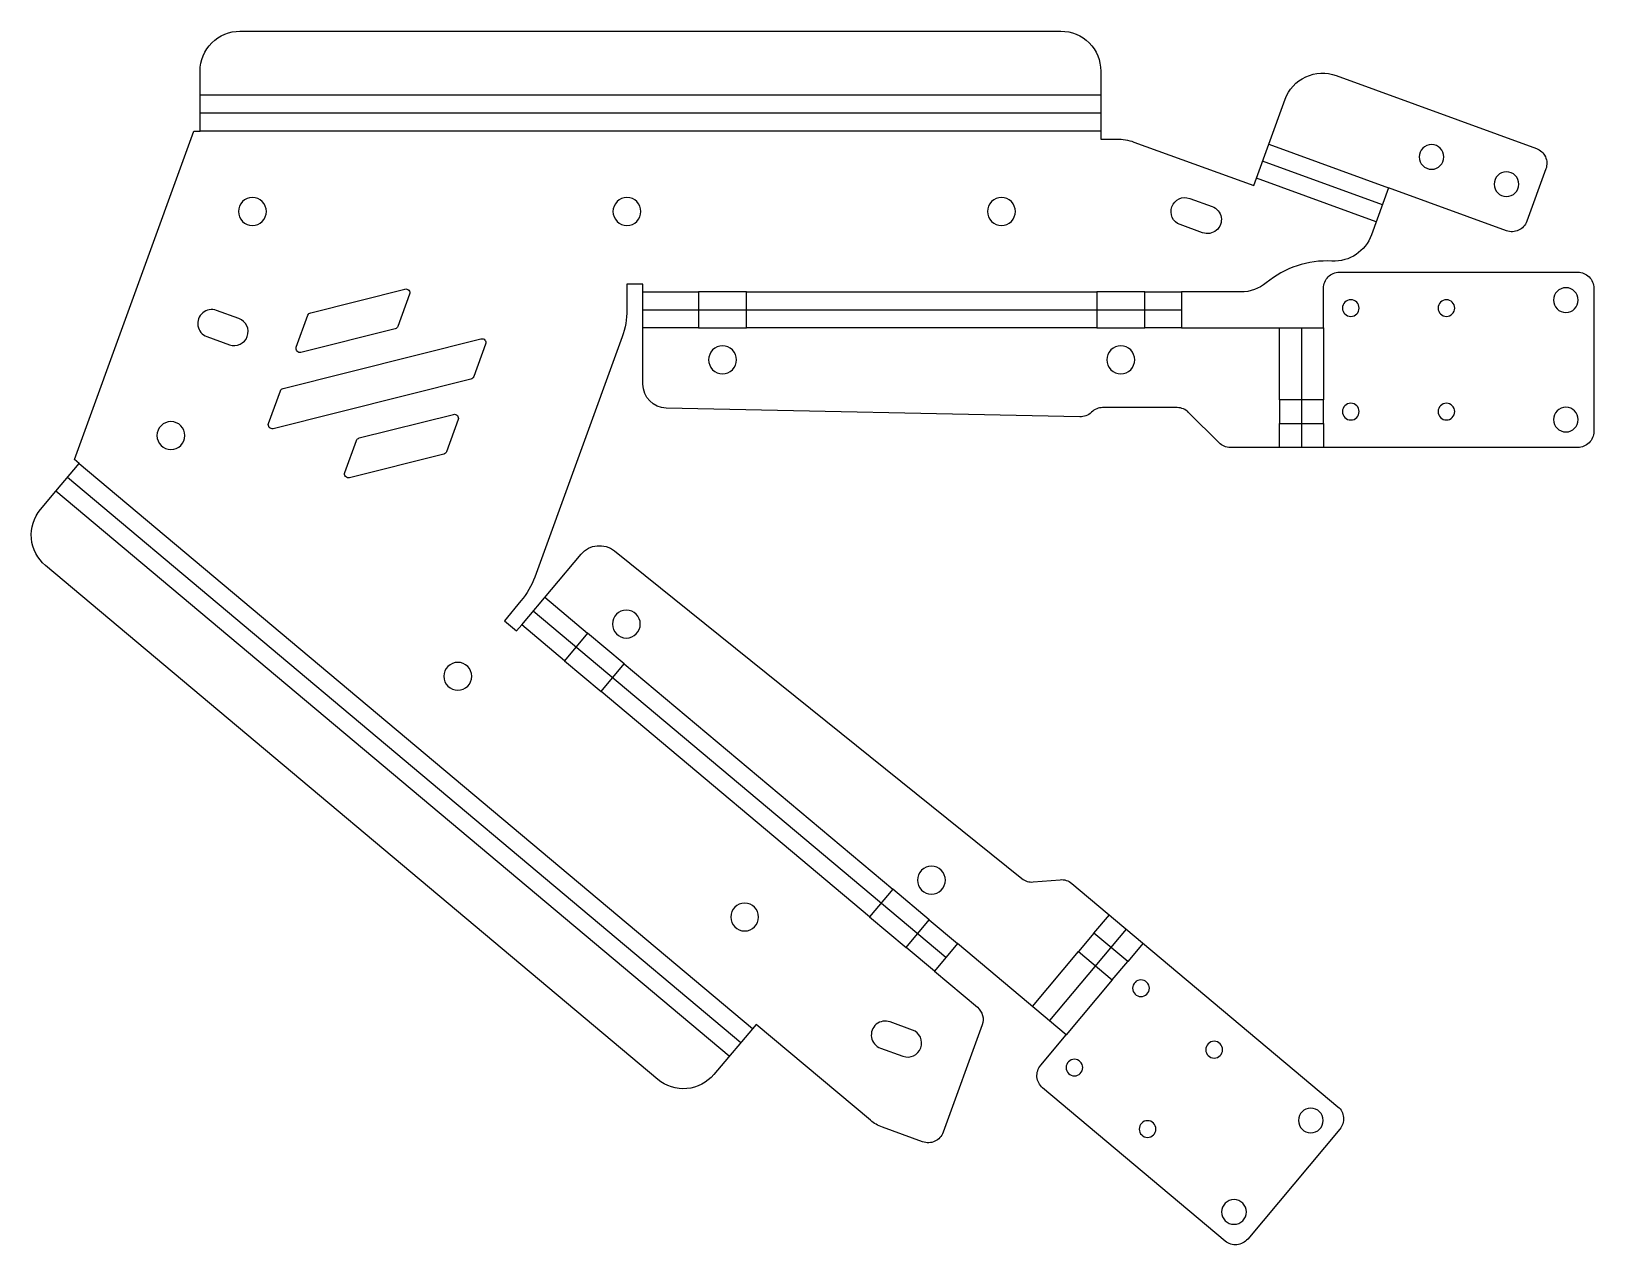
# Model space of a CAD drawing. Header units: millimetres. Extents: x -151 to 46, y -100 to 52.
import ezdxf

# ---------------------------------------------------------------- set-up
doc = ezdxf.new("R2010")
doc.units = ezdxf.units.MM

msp = doc.modelspace()

# ---------------------------------------------------------------- linework, layer by layer
at = {"layer": 'BEND'}
for p, q in [((-16.26, 41.98), (-129.32, 41.98)), ((19.09, 30.46), (4.06, 35.93)), ((-73.74, 17.26), (-6.12, 17.26)), ((8.94, 15), (8.94, 0)), ((-145.97, -3.74), (-61.43, -74.67)), ((-35.69, -64, 0), (-87.49, -20.54, 0)), ((-13.07, -60.45, 0), (-22.71, -71.94, 0))]:
    msp.add_line(p, q, dxfattribs=at)
at = {"layer": 'BEND_EXTENT'}
for p, q in [((-129.32, 44.25), (-16.26, 44.25)), ((-16.26, 39.72), (-129.32, 39.72)), ((4.83, 38.06), (19.86, 32.59)), ((18.32, 28.33), (3.28, 33.81)), ((-73.74, 19.52), (-66.74, 19.52)), ((-60.74, 19.52), (-16.74, 19.52)), ((-10.74, 19.52), (-6.12, 19.52)), ((-66.74, 15), (-73.74, 15)), ((-16.74, 15), (-60.74, 15)), ((-6.12, 15), (-10.74, 15)), ((6.17, 6), (6.17, 15)), ((11.7, 15), (11.7, 6)), ((6.17, 0), (6.17, 3)), ((11.7, 3), (11.7, 0)), ((-144.51, -2.01), (-59.98, -72.94)), ((-62.89, -76.41), (-147.42, -5.47)), ((-86.04, -18.8, 0), (-80.68, -23.3, 0)), ((-83.59, -26.77), (-88.95, -22.27)), ((-76.08, -27.16, 0), (-42.38, -55.44, 0)), ((-45.28, -58.91), (-78.99, -30.62)), ((-17.11, -60.97, 0), (-15.18, -58.68, 0)), ((-37.78, -59.3, 0), (-34.24, -62.27, 0)), ((-37.15, -65.73), (-40.69, -62.76)), ((-10.95, -62.23, 0), (-12.88, -64.53, 0)), ((-24.83, -70.17, 0), (-19.04, -63.27, 0)), ((-14.81, -66.83, 0), (-20.59, -73.72, 0))]:
    msp.add_line(p, q, dxfattribs=at)
at = {"layer": 'INTERIOR_PROFILES'}
for p, q in [((-5.09, 31.27), (-2.27, 30.24)), ((-3.47, 26.95), (-6.29, 27.98))]:
    msp.add_line(p, q, dxfattribs=at)
for points in [[(-115.79, 16.61, -0.249131), (-115.44, 16.92), (-103.62, 19.88, -0.601115), (-103.03, 19.23), (-104.49, 15.2, -0.249139), (-104.84, 14.89), (-116.66, 11.93, -0.601102), (-117.25, 12.59)], [(-128.47, 13.92), (-125.65, 12.89, 1), (-124.45, 16.18), (-127.27, 17.21, 1)], [(-119.25, 7.11, -0.249117), (-118.9, 7.42), (-94.07, 13.64, -0.60113), (-93.48, 12.98), (-94.97, 8.89, -0.249117), (-95.32, 8.57), (-120.14, 2.36, -0.601131), (-120.73, 3.02)], [(-109.69, 0.88, -0.249131), (-109.34, 1.19), (-97.52, 4.15, -0.601115), (-96.93, 3.5), (-98.39, -0.53, -0.249139), (-98.74, -0.84), (-110.56, -3.8, -0.601102), (-111.16, -3.14)], [(-43.91, -75.39), (-41.09, -76.41, 1), (-39.89, -73.13), (-42.71, -72.1, 1)]]:
    msp.add_lwpolyline(points, format="xyb", close=True, dxfattribs=at)
for points in [[(-60.74, 15), (-60.74, 19.52), (-66.74, 19.52), (-66.74, 15)], [(-10.74, 15), (-10.74, 19.52), (-16.74, 19.52), (-16.74, 15)], [(6.17, 6), (6.17, 3), (11.7, 3), (11.7, 6)], [(-83.59, -26.77), (-78.99, -30.62), (-76.08, -27.16), (-80.68, -23.3)], [(-42.38, -55.44), (-45.28, -58.91), (-40.69, -62.76), (-37.78, -59.3)], [(-14.81, -66.83), (-12.88, -64.53), (-17.11, -60.97), (-19.04, -63.27)]]:
    msp.add_lwpolyline(points, close=True, dxfattribs=at)
at = {"layer": 'INTERIOR_PROFILES', "extrusion": (0, 0, -1)}
for centre, radius in [((-25.27, 36.47), 1.55), ((-34.67, 33.05), 1.55), ((122.75, 29.62), 1.75), ((75.74, 29.62), 1.75), ((28.72, 29.62), 1.75), ((-42.13, 18.5), 1.55), ((-15.13, 17.5), 1.05), ((-27.13, 17.5), 1.05), ((63.74, 11), 1.75), ((13.74, 11), 1.75), ((-15.13, 4.5), 1.05), ((-27.13, 4.5), 1.05), ((-42.13, 3.5), 1.55), ((132.99, 1.5), 1.75), ((75.81, -22.17), 1.75), ((96.97, -28.72), 1.75), ((37.51, -54.31), 1.75), ((60.96, -58.94), 1.75), ((11.21, -67.88), 1.05), ((2.02, -75.59), 1.05), ((19.57, -77.84), 1.05), ((-10.11, -84.47), 1.55), ((10.38, -85.55), 1.05), ((-0.47, -95.96), 1.55)]:
    msp.add_circle(centre, radius, dxfattribs=at)
for centre, start, end in [((5.69, 29.62), -70, 110), ((2.87, 28.6), 110, 290)]:
    msp.add_arc(centre, 1.75, start, end, dxfattribs=at)
at = {"layer": 'OUTER_PROFILES'}
msp.add_lwpolyline([(-17.41, 4.44), (-17.46, 4.4, -0.198912), (-18.88, 3.84), (-70.8, 4.94, -0.408045), (-73.74, 7.94), (-73.74, 20.52), (-75.74, 20.52), (-75.74, 17.29, -0.087489), (-76.34, 13.87), (-87.31, -16.26, -0.087489), (-89.04, -19.27), (-91.12, -21.75), (-89.59, -23.03), (-88.95, -22.27), (-81.5, -13.39, -0.408045), (-77.32, -12.98), (-26.15, -54.11, 0.193433), (-24.73, -54.54), (-21.37, -54.25, -0.198912), (-19.91, -54.71), (13.51, -82.75, -0.414214), (13.76, -85.57), (2.19, -99.36, -0.414214), (-0.63, -99.61), (-23.56, -80.37, -0.414214), (-23.8, -77.55), (-20.59, -73.72), (-34.24, -62.27), (-37.15, -65.73), (-31.74, -70.27, -0.315299), (-31.15, -72.49), (-36.05, -85.96, -0.414214), (-38.62, -87.16), (-43.67, -85.32, -0.087489), (-45.18, -84.45), (-59.53, -72.41), (-64.82, -78.7, -0.414214), (-71.86, -79.32), (-148.73, -14.82, -0.414214), (-149.35, -7.77), (-147.42, -5.47), (-144.51, -2.01), (-145.1, -1.52), (-130.09, 39.72), (-129.32, 39.72), (-129.32, 47.25, -0.414214), (-124.32, 52.25), (-21.26, 52.25, -0.414214), (-16.26, 47.25), (-16.26, 38.72), (-14.26, 38.72, -0.087489), (-12.1, 38.34), (2.94, 32.87), (6.88, 43.7, -0.414214), (13.29, 46.68), (38.43, 37.53, -0.414214), (39.62, 34.97), (37.23, 28.39, -0.414214), (34.67, 27.2), (19.86, 32.59), (17.72, 26.69, -0.329244), (12.77, 23.4, 0.187444), (4.52, 20.67, -0.174397), (1.33, 19.52), (-6.12, 19.52), (-6.12, 15), (11.7, 15), (11.7, 20, -0.414214), (13.7, 22), (43.63, 22, -0.414214), (45.63, 20), (45.63, 2, -0.414214), (43.63, 0), (0, 0, -0.198912), (-1.41, 0.59), (-5.24, 4.41, 0.198912), (-6.66, 5), (-16.02, 5, 0.193433)], format="xyb", close=True, dxfattribs=at)

doc.saveas('drawing.dxf')
